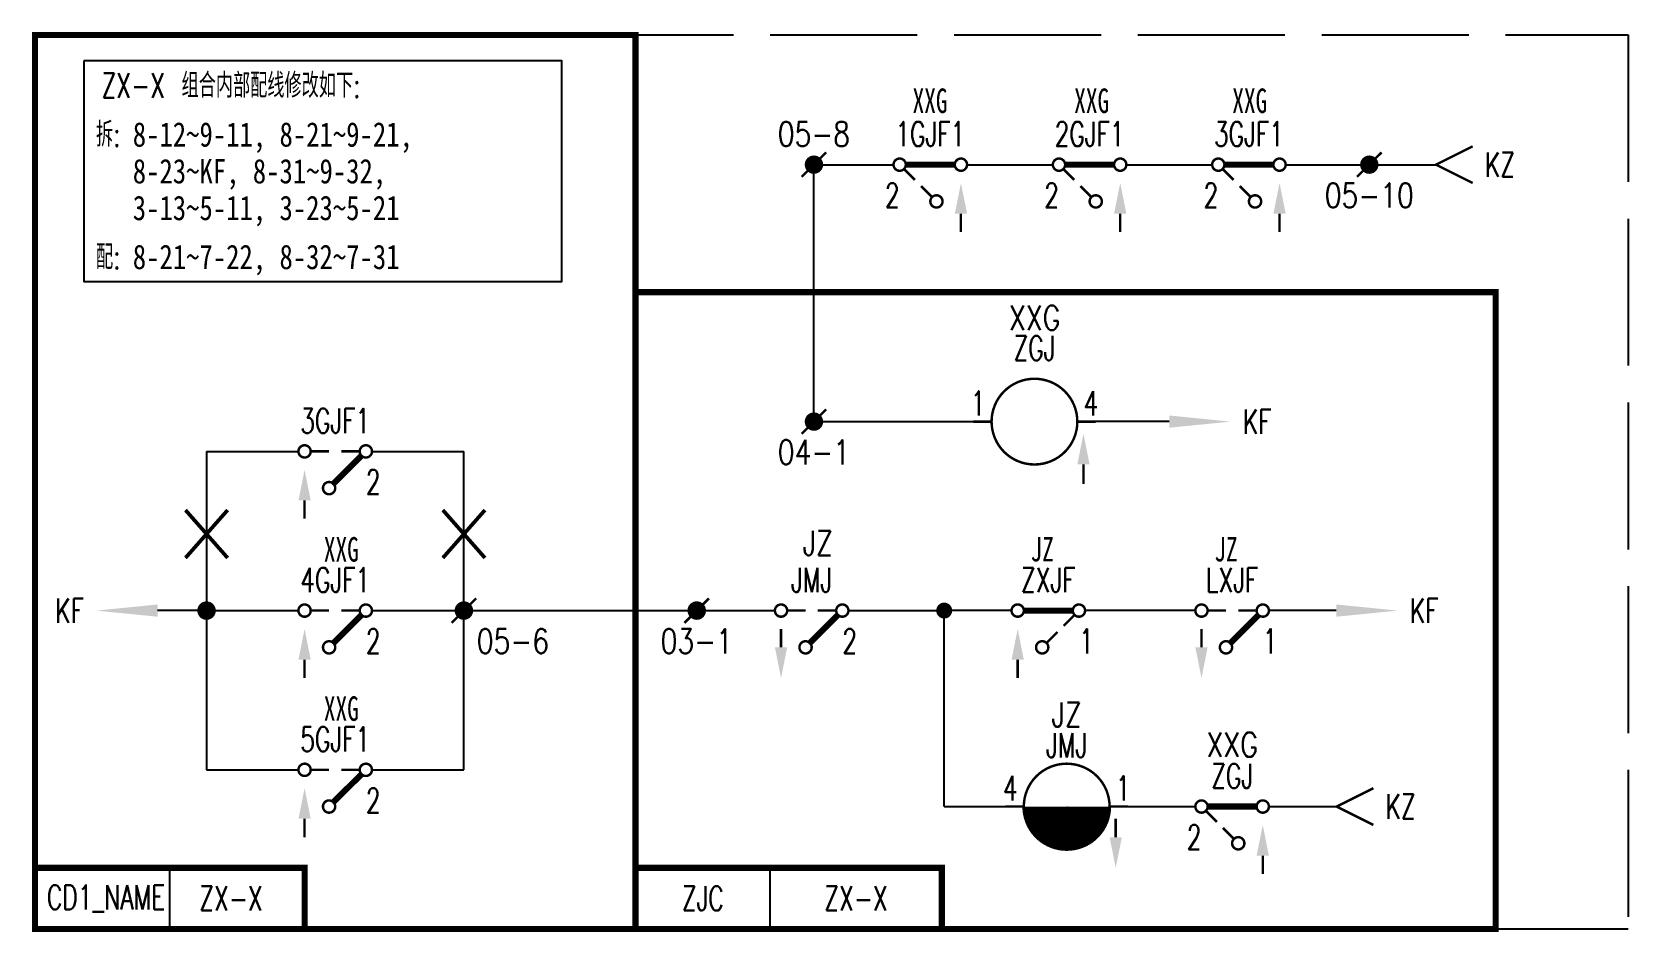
# Model space of a CAD drawing. Header units: millimetres. Extents: x -130 to 0, y -73 to 0.
import ezdxf
from ezdxf.enums import TextEntityAlignment as Align

# ---------------------------------------------------------------- set-up
doc = ezdxf.new("R2010")
doc.units = ezdxf.units.MM
doc.linetypes.add('ACAD_ISO02W100', pattern=[15, 12, -3])
doc.layers.add('hide', color=7, linetype='Continuous')
doc.layers.add('tie', color=7, linetype='Continuous')
doc.styles.add('HZ', font='TXT', dxfattribs={"width": 0.7, "bigfont": 'HZTXT'})

msp = doc.modelspace()

# ---------------------------------------------------------------- linework, layer by layer
at = {"color": 7}
for p, q in [((-66.44, -31.57), (-66.44, -10.59)), ((-66.44, -10.59), (-59.94, -10.59)), ((-53.94, -10.59), (-46.94, -10.59)), ((-40.94, -10.59), (-33.94, -10.59)), ((-27.94, -10.59), (-15.68, -10.59)), ((-66.44, -31.57), (-53.44, -31.57)), ((-37.44, -31.57), (-43.44, -31.57)), ((-116, -34), (-108.5, -34)), ((-116, -34), (-116, -60)), ((-102.5, -34), (-95, -34)), ((-95, -60), (-95, -34)), ((-116, -47), (-120, -47)), ((-116, -47), (-108.5, -47)), ((-102.5, -47), (-95, -47)), ((-95, -47), (-82, -47)), ((-82, -47), (-69.62, -47)), ((-50.31, -47), (-55.81, -47)), ((-55.81, -63), (-55.81, -47)), ((-35.31, -47), (-44.31, -47)), ((-23.81, -47), (-29.31, -47)), ((-116, -60), (-108.5, -60)), ((-102.5, -60), (-95, -60)), ((-55.81, -63), (-50.81, -63)), ((-40.81, -63), (-35.31, -63)), ((-29.31, -63), (-23.78, -63)), ((-119, -73), (-119, -68)), ((-70, -73), (-70, -68))]:
    msp.add_line(p, q, dxfattribs=at)
at = {"linetype": 'ByBlock'}
msp.add_line((-63.62, -47), (-55.81, -47), dxfattribs=at)
for points, const_width in [([(-130, -73), (-81, -73), (-81, 0), (-130, 0), (-130, -73)], 0.5), ([(-44.44, -35.07), (-44.44, -36.65)], 0.2), ([(-20.78, -61.5), (-23.78, -63), (-20.78, -64.5)], 0.2), ([(-130, -68), (-130, -73), (-108, -73)], 0.5)]:
    msp.add_lwpolyline(points, dxfattribs=dict(const_width=const_width))
msp.add_lwpolyline([(-126.02, -2.12), (-126.02, -20.12), (-87.02, -20.12), (-87.02, -2.12), (-126.02, -2.12)])
at = {"color": 7}
for points, const_width in [([(-12.68, -9.09), (-15.68, -10.59), (-12.68, -12.09)], 0.2), ([(-67.44, -11.59), (-65.44, -9.59)], 0.2), ([(-54.94, -10.59), (-58.94, -10.59)], 0.5), ([(-41.94, -10.59), (-45.94, -10.59)], 0.5), ([(-28.94, -10.59), (-32.94, -10.59)], 0.5), ([(-22.12, -11.59), (-20.12, -9.59)], 0.2), ([(-58.19, -11.84), (-59.13, -10.9)], 0.2), ([(-45.19, -11.84), (-46.13, -10.9)], 0.2), ([(-32.19, -11.84), (-33.13, -10.9)], 0.2), ([(-56.76, -13.27), (-57.69, -12.34)], 0.2), ([(-43.76, -13.27), (-44.69, -12.34)], 0.2), ([(-30.76, -13.27), (-31.69, -12.34)], 0.2), ([(-54.44, -14.59), (-54.44, -16.09)], 0.2), ([(-41.44, -14.59), (-41.44, -16.09)], 0.2), ([(-28.44, -14.59), (-28.44, -16.09)], 0.2), ([(-81, -21), (-10.81, -21), (-10.81, -73), (-81, -73), (-81, -21), (-81, -21)], 0.5), ([(-67.44, -32.57), (-65.44, -30.57)], 0.2), ([(-51.94, -31.57), (-53.44, -31.57)], 0.2), ([(-44.94, -31.57), (-43.44, -31.57)], 0.2), ([(-106, -34), (-107.5, -34)], 0.2), ([(-105.73, -36.73), (-103.36, -34.36)], 0.5), ([(-103.5, -34), (-105, -34)], 0.2), ([(-108, -38), (-108, -39.5)], 0.2), ([(-96, -48), (-94, -46)], 0.2), ([(-77, -48), (-75, -46)], 0.2), ([(-49.31, -47), (-45.31, -47)], 0.5), ([(-106, -47), (-107.5, -47)], 0.2), ([(-105.73, -49.73), (-103.36, -47.36)], 0.5), ([(-103.5, -47), (-105, -47)], 0.2), ([(-67.12, -47), (-68.62, -47)], 0.2), ([(-66.85, -49.73), (-64.48, -47.36)], 0.5), ([(-64.62, -47), (-66.12, -47)], 0.2), ([(-45.13, -47.32), (-46.06, -48.25)], 0.2), ([(-32.81, -47), (-34.31, -47)], 0.2), ([(-32.54, -49.73), (-30.16, -47.36)], 0.5), ([(-30.31, -47), (-31.81, -47)], 0.2), ([(-69.12, -50), (-69.12, -48.5)], 0.2), ([(-46.56, -48.75), (-47.5, -49.69)], 0.2), ([(-34.81, -50), (-34.81, -48.5)], 0.2), ([(-108, -51), (-108, -52.5)], 0.2), ([(-49.81, -51), (-49.81, -52.5)], 0.2), ([(-106, -60), (-107.5, -60)], 0.2), ([(-103.5, -60), (-105, -60)], 0.2), ([(-105.73, -62.73), (-103.36, -60.36)], 0.5), ([(-49.31, -63), (-50.81, -63)], 0.2), ([(-42.31, -63), (-40.81, -63)], 0.2), ([(-33.56, -64.25), (-34.5, -63.31)], 0.2), ([(-30.31, -63), (-34.31, -63)], 0.5), ([(-108, -64), (-108, -65.5)], 0.2), ([(-41.81, -65.5), (-41.81, -64)], 0.2), ([(-32.13, -65.68), (-33.06, -64.75)], 0.2), ([(-29.81, -67), (-29.81, -68.5)], 0.2), ([(-130, -68), (-108, -68), (-108, -73)], 0.5), ([(-81, -68), (-56, -68), (-56, -73)], 0.5), ([(-81, -68), (-81, -73), (-56, -73)], 0.5)]:
    msp.add_lwpolyline(points, dxfattribs=dict(at, const_width=const_width))
for points, const_width in [([(-66.81, -10.59, 1), (-66.06, -10.59, 1)], 0.75), ([(-21.49, -10.59, 1), (-20.74, -10.59, 1)], 0.75), ([(-51.94, -31.57, 1), (-44.94, -31.57, 1)], 0.2), ([(-66.81, -31.57, 1), (-66.06, -31.57, 1)], 0.75), ([(-116.38, -47, 1), (-115.62, -47, 1)], 0.75), ([(-95.38, -47, 1), (-94.62, -47, 1)], 0.75), ([(-76.38, -47, 1), (-75.62, -47, 1)], 0.75), ([(-56.13, -47, 1), (-55.48, -47, 1)], 0.65), ([(-49.31, -63, 1), (-42.31, -63, 1)], 0.2)]:
    msp.add_lwpolyline(points, format="xyb", close=True, dxfattribs=dict(at, const_width=const_width))
for points, const_width in [([(-59.44, -10.09, -1), (-59.44, -11.09, -1), (-59.44, -10.09)], 0.2), ([(-54.44, -10.09, -1), (-54.44, -11.09, -1), (-54.44, -10.09)], 0.2), ([(-46.44, -10.09, -1), (-46.44, -11.09, -1), (-46.44, -10.09)], 0.2), ([(-41.44, -10.09, -1), (-41.44, -11.09, -1), (-41.44, -10.09)], 0.2), ([(-33.44, -10.09, -1), (-33.44, -11.09, -1), (-33.44, -10.09)], 0.2), ([(-28.44, -10.09, -1), (-28.44, -11.09, -1), (-28.44, -10.09)], 0.2), ([(-56.44, -13.09, -1), (-56.44, -14.09, -1), (-56.44, -13.09)], 0.2), ([(-43.44, -13.09, -1), (-43.44, -14.09, -1), (-43.44, -13.09)], 0.2), ([(-30.44, -13.09, -1), (-30.44, -14.09, -1), (-30.44, -13.09)], 0.2), ([(-108, -34.5, -1), (-108, -33.5, -1), (-108, -34.5)], 0.2), ([(-103, -34.5, -1), (-103, -33.5, -1), (-103, -34.5)], 0.2), ([(-106, -37.5, -1), (-106, -36.5, -1), (-106, -37.5)], 0.2), ([(-108, -47.5, -1), (-108, -46.5, -1), (-108, -47.5)], 0.2), ([(-103, -47.5, -1), (-103, -46.5, -1), (-103, -47.5)], 0.2), ([(-69.12, -47.5, -1), (-69.12, -46.5, -1), (-69.12, -47.5)], 0.2), ([(-64.12, -47.5, -1), (-64.12, -46.5, -1), (-64.12, -47.5)], 0.2), ([(-49.81, -47.5, -1), (-49.81, -46.5, -1), (-49.81, -47.5)], 0.2), ([(-44.81, -47.5, -1), (-44.81, -46.5, -1), (-44.81, -47.5)], 0.2), ([(-34.81, -47.5, -1), (-34.81, -46.5, -1), (-34.81, -47.5)], 0.2), ([(-29.81, -47.5, -1), (-29.81, -46.5, -1), (-29.81, -47.5)], 0.2), ([(-106, -50.5, -1), (-106, -49.5, -1), (-106, -50.5)], 0.2), ([(-67.12, -50.5, -1), (-67.12, -49.5, -1), (-67.12, -50.5)], 0.2), ([(-47.81, -50.5, -1), (-47.81, -49.5, -1), (-47.81, -50.5)], 0.2), ([(-32.81, -50.5, -1), (-32.81, -49.5, -1), (-32.81, -50.5)], 0.2), ([(-108, -60.5, -1), (-108, -59.5, -1), (-108, -60.5)], 0.2), ([(-103, -60.5, -1), (-103, -59.5, -1), (-103, -60.5)], 0.2), ([(-45.81, -64.81, -0.414214), (-47.62, -63)], 3.62), ([(-43.99, -63, -0.414214), (-45.81, -64.81)], 3.62), ([(-106, -63.5, -1), (-106, -62.5, -1), (-106, -63.5)], 0.2), ([(-34.81, -62.5, -1), (-34.81, -63.5, -1), (-34.81, -62.5)], 0.2), ([(-29.81, -62.5, -1), (-29.81, -63.5, -1), (-29.81, -62.5)], 0.2), ([(-31.81, -65.5, -1), (-31.81, -66.5, -1), (-31.81, -65.5)], 0.2)]:
    msp.add_lwpolyline(points, format="xyb", dxfattribs=dict(at, const_width=const_width))
at = {"color": 1, "const_width": 0.308}
for points in [[(-114.28, -38.79), (-117.72, -42.7)], [(-117.72, -38.79), (-114.28, -42.7)], [(-93.28, -38.79), (-96.72, -42.7)], [(-96.72, -38.79), (-93.28, -42.7)]]:
    msp.add_lwpolyline(points, dxfattribs=at)
at = {"color": 7}
for points in [[(-54.94, -14.59), (-53.94, -14.59), (-54.44, -12.09)], [(-41.94, -14.59), (-40.94, -14.59), (-41.44, -12.09)], [(-28.94, -14.59), (-27.94, -14.59), (-28.44, -12.09)], [(-37.44, -32.07), (-37.44, -31.07), (-32.44, -31.57)], [(-44.94, -35.07), (-43.94, -35.07), (-44.44, -32.57)], [(-108.5, -38), (-107.5, -38), (-108, -35.5)], [(-120, -46.5), (-120, -47.5), (-125, -47)], [(-23.81, -47.5), (-23.81, -46.5), (-18.81, -47)], [(-108.5, -51), (-107.5, -51), (-108, -48.5)], [(-50.31, -51), (-49.31, -51), (-49.81, -48.5)], [(-68.62, -50), (-69.62, -50), (-69.12, -52.5)], [(-34.31, -50), (-35.31, -50), (-34.81, -52.5)], [(-108.5, -64), (-107.5, -64), (-108, -61.5)], [(-30.31, -67), (-29.31, -67), (-29.81, -64.5)], [(-41.31, -65.5), (-42.31, -65.5), (-41.81, -68)]]:
    msp.add_solid(points, dxfattribs=at)
at = {"layer": 'hide', "color": 3, "linetype": 'ACAD_ISO02W100'}
msp.add_lwpolyline([(-130, 0), (0, 0), (0, -73), (-130, -73)], close=True, dxfattribs=at)

# ---------------------------------------------------------------- texts
at = {"color": 3, "style": 'HZ'}
for s, width, p in [('ZX-X', 0.7, (-121.98, -5.12)), ('XXG', 0.8, (-48.42, -24.1)), ('JZ', 0.8, (-66.12, -42.5)), ('JZ', 0.8, (-45.81, -56.5)), ('XXG', 0.8, (-32.3, -58.95))]:
    msp.add_text(s, height=2, dxfattribs=dict(at, width=width)).set_placement(p, align=Align.CENTER)
at = {"style": 'HZ', "width": 0.7}
for s, p in [('组合内部配线修改如下:', (-118.04, -5.12)), ('KZ', (-19.78, -64))]:
    msp.add_text(s, height=2, dxfattribs=at).set_placement(p)
at = {"color": 3, "width": 0.7}
for s, p in [('XXG', (-56.96, -5.37)), ('XXG', (-43.77, -5.37)), ('XXG', (-30.87, -5.37)), ('XXG', (-105, -42)), ('JZ', (-47.81, -42)), ('JZ', (-32.81, -42)), ('XXG', (-105, -55))]:
    msp.add_text(s, height=2, dxfattribs=at).set_placement(p, align=Align.MIDDLE)
at = {"style": 'HZ', "width": 0.7}
for s, p in [('拆:', (-123.02, -9.12)), ('配:', (-123.02, -19.12))]:
    msp.add_text(s, height=2, dxfattribs=at).set_placement(p, align=Align.RIGHT)
at = {"width": 0.8}
for s, p in [('8-12~9-11, 8-21~9-21,', (-122.02, -9.12)), ('8-23~KF, 8-31~9-32,', (-122.02, -12.12)), ('3-13~5-11, 3-23~5-21', (-122.02, -15.12)), ('8-21~7-22, 8-32~7-31', (-122.02, -19.12))]:
    msp.add_text(s, height=2, dxfattribs=at).set_placement(p)
at = {"color": 7, "style": 'HZ', "width": 0.7}
for s, p in [('1GJF1', (-56.94, -9.09)), ('2GJF1', (-43.94, -9.09)), ('3GJF1', (-30.94, -9.09)), ('ZGJ', (-48.44, -26.57)), ('3GJF1', (-105.5, -32.5)), ('4GJF1', (-105.5, -45.5)), ('JMJ', (-66.62, -45.5)), ('ZXJF', (-47.31, -45.5)), ('LXJF', (-32.31, -45.5)), ('5GJF1', (-105.5, -58.5)), ('JMJ', (-45.81, -59)), ('ZGJ', (-32.31, -61.5))]:
    msp.add_text(s, height=2, dxfattribs=at).set_placement(p, align=Align.CENTER)
for s, p in [('2', (-59.44, -14.09)), ('2', (-46.44, -14.09)), ('2', (-33.44, -14.09)), ('1', (-52.44, -31.07)), ('KF', (-126, -48)), ('4', (-49.81, -62.5)), ('2', (-34.81, -66.5))]:
    msp.add_text(s, height=2, dxfattribs=at).set_placement(p, align=Align.RIGHT)
for s, p in [('4', (-44.44, -31.07)), ('KF', (-31.44, -32.57)), ('2', (-103, -37.5)), ('KF', (-17.81, -48)), ('2', (-103, -50.5)), ('2', (-64.12, -50.5)), ('1', (-44.81, -50.5)), ('1', (-29.81, -50.5)), ('1', (-41.81, -62.5)), ('2', (-103, -63.5))]:
    msp.add_text(s, height=2, dxfattribs=at).set_placement(p)
at = {"color": 3, "style": 'HZ', "width": 0.7}
for s, p in [('CD1_NAME', (-124.2, -70.5)), ('ZX-X', (-114, -70.5))]:
    msp.add_text(s, height=2, dxfattribs=at).set_placement(p, align=Align.MIDDLE)
at = {"color": 7, "style": 'HZ', "width": 0.7}
msp.add_text('ZJC', height=2, dxfattribs=at).set_placement((-75.5, -70.5), align=Align.MIDDLE)
at = {"color": 5, "style": 'HZ', "width": 0.7}
msp.add_text('ZX-X', height=2, dxfattribs=at).set_placement((-63, -70.5), align=Align.MIDDLE)
at = {"layer": 'tie', "color": 3, "style": 'HZ', "width": 0.8}
for s, p in [('05-8', (-66.44, -9.09)), ('05-10', (-21.12, -14.09)), ('04-1', (-66.44, -35.07)), ('05-6', (-91, -50.5)), ('03-1', (-76, -50.5))]:
    msp.add_text(s, height=2, dxfattribs=at).set_placement(p, align=Align.CENTER)
at = {"layer": 'tie', "color": 1, "style": 'HZ', "width": 0.7}
msp.add_text('KZ', height=2, dxfattribs=at).set_placement((-11.68, -11.59))

doc.saveas('drawing.dxf')
